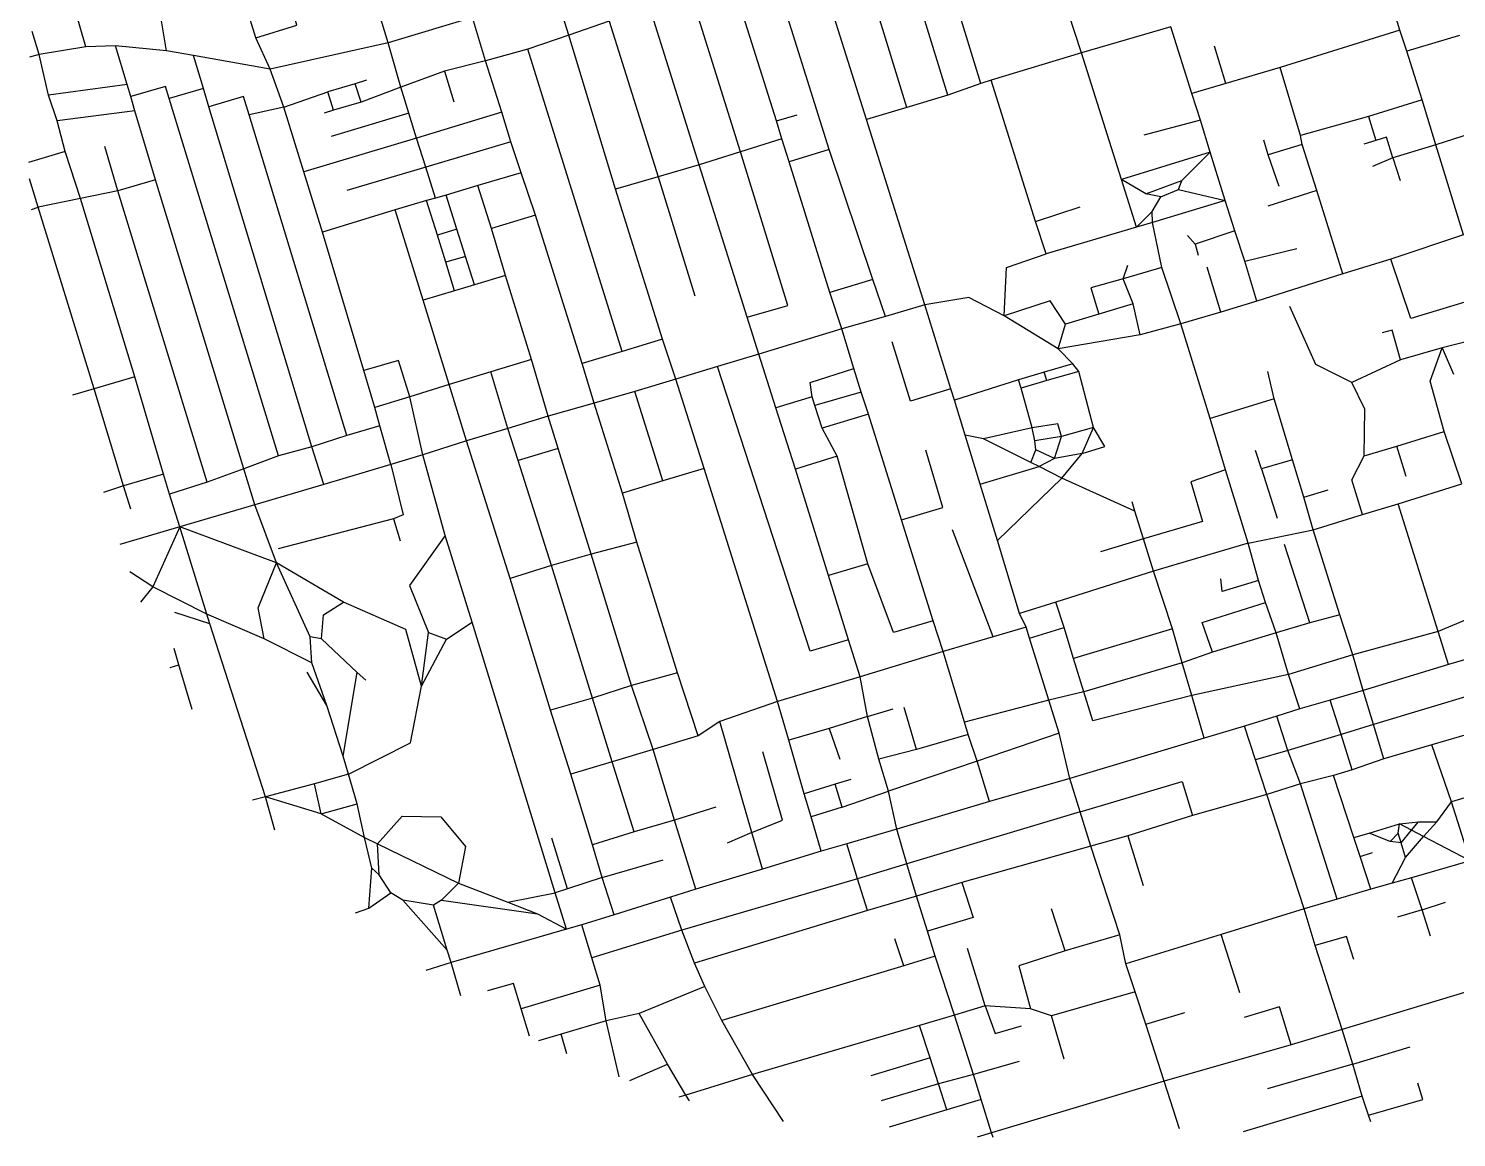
# Model space of a CAD drawing. Header units: metres. Extents: x 627474 to 630104, y 4833498 to 4836089.
# Drawn here: x 627474 to 629174, y 4833498 to 4834818 of the extents above; entities that cross this region are included whole.
import ezdxf

# ---------------------------------------------------------------- set-up
doc = ezdxf.new("R2010")
doc.units = ezdxf.units.M

msp = doc.modelspace()

# ---------------------------------------------------------------- linework, layer by layer
at = {"layer": 'ROADS'}
for points in [[(627744.7, 4834807.4), (627793.7, 4834822.4), (627695.4, 4835171.7)], [(627902.4, 4834801.4), (627793.1, 4835160.6)], [(628471.7, 4834710), (628411.5, 4834901.3)], [(628519.9, 4834724.3), (628460.5, 4834916.7)], [(628427.2, 4834674.3), (628361.2, 4834885.9)], [(628727.5, 4834789.3), (628696.9, 4834884.3)], [(629106.7, 4834816.4), (629082.9, 4834895)], [(628364.5, 4834708.6), (628313, 4834871.9)], [(628117.5, 4834810.5), (628101.5, 4834861.4)], [(628321.8, 4834671.6), (628263.8, 4834856.9)], [(628607.9, 4834753.1), (628578.1, 4834849.8)], [(627542.5, 4834796.6), (627529.1, 4834843.4)], [(627638.6, 4834791.7), (627631, 4834837.1)], [(628272.5, 4834656.3), (628214.4, 4834841.7)], [(628568.4, 4834739), (628537.9, 4834838.1)], [(627744.7, 4834807.4), (627738.2, 4834829.1)], [(628002.9, 4834831.5), (627902.4, 4834801.4)], [(628018.2, 4834780), (628002.9, 4834831.5)], [(628165.6, 4834827.2), (628117.5, 4834810.5)], [(628165.6, 4834827.2), (628223.6, 4834642)], [(628834, 4834820.4), (628727.5, 4834789.3)], [(628858.9, 4834741.1), (628834, 4834820.4)], [(629106.7, 4834816.4), (628964.1, 4834772.2)], [(629114.9, 4834791.6), (629106.7, 4834816.4)], [(627487.1, 4834787.6), (627478.6, 4834814.9)], [(627761.8, 4834769.9), (627744.7, 4834807.4)], [(627902.4, 4834801.4), (627761.8, 4834769.9)], [(627917.5, 4834748.5), (627902.4, 4834801.4)], [(628117.5, 4834810.5), (628068.7, 4834793.8)], [(628173, 4834627.2), (628117.5, 4834810.5)], [(629177.5, 4834810.2), (629114.9, 4834791.6)], [(627487.1, 4834787.6), (627475.4, 4834784.2)], [(627542.5, 4834796.6), (627487.1, 4834787.6)], [(627498.3, 4834739.1), (627487.1, 4834787.6)], [(627577.8, 4834797.8), (627542.5, 4834796.6)], [(627591.6, 4834751.6), (627577.8, 4834797.8)], [(627638.6, 4834791.7), (627577.8, 4834797.8)], [(627670.8, 4834786.3), (627638.6, 4834791.7)], [(627682.5, 4834746.9), (627670.8, 4834786.3)], [(627761.8, 4834769.9), (627670.8, 4834786.3)], [(628068.7, 4834793.8), (628018.2, 4834780)], [(628181.1, 4834434.1), (628068.7, 4834793.8)], [(628727.5, 4834789.3), (628620.2, 4834757)], [(628775.2, 4834638.8), (628727.5, 4834789.3)], [(628899.5, 4834752.8), (628885.8, 4834797.4)], [(629133, 4834733.7), (629114.9, 4834791.6)], [(627778.4, 4834724.8), (627761.8, 4834769.9)], [(627969.3, 4834767.5), (627917.5, 4834748.5)], [(628018.2, 4834780), (627969.3, 4834767.5)], [(627969.3, 4834767.5), (627980.7, 4834731.2)], [(628037.7, 4834718.8), (628018.2, 4834780)], [(628964.1, 4834772.2), (628899.5, 4834752.8)], [(628988.3, 4834691.2), (628964.1, 4834772.2)], [(627591.6, 4834751.6), (627498.3, 4834739.1)], [(627596.2, 4834737.3), (627591.6, 4834751.6)], [(627641.8, 4834735), (627637.3, 4834749.3), (627596.2, 4834737.3)], [(627863.1, 4834752.7), (627830.7, 4834743)], [(627876.7, 4834757), (627863.1, 4834752.7)], [(627870.2, 4834730.8), (627863.1, 4834752.7)], [(627917.5, 4834748.5), (627870.2, 4834730.8)], [(627927.1, 4834717.6), (627917.5, 4834748.5)], [(628607.9, 4834753.1), (628568.4, 4834739)], [(628620.2, 4834757), (628607.9, 4834753.1)], [(628673.1, 4834588.5), (628620.2, 4834757)], [(628899.5, 4834752.8), (628858.9, 4834741.1)], [(627508.3, 4834708.5), (627498.3, 4834739.1)], [(627600.9, 4834720.4), (627596.2, 4834737.3)], [(627682.5, 4834746.9), (627641.8, 4834735)], [(627771.7, 4834309.7), (627641.8, 4834735)], [(627688.8, 4834725.3), (627682.5, 4834746.9)], [(627736.8, 4834715.6), (627730.3, 4834737.3), (627688.8, 4834725.3)], [(627778.4, 4834724.8), (627830.7, 4834743)], [(627837.4, 4834721.3), (627830.7, 4834743)], [(627870.2, 4834730.8), (627837.4, 4834721.3)], [(628568.4, 4834739), (628519.9, 4834724.3)], [(628869.2, 4834709.5), (628858.9, 4834741.1)], [(629133, 4834733.7), (629069.2, 4834713.8)], [(629149.5, 4834679.9), (629133, 4834733.7)], [(627600.9, 4834720.4), (627508.3, 4834708.5)], [(627625.5, 4834638.3), (627600.9, 4834720.4)], [(627811.7, 4834320.6), (627688.8, 4834725.3)], [(627778.4, 4834724.8), (627736.8, 4834715.6)], [(627853.4, 4834334), (627736.8, 4834715.6)], [(627802.2, 4834647.8), (627778.4, 4834724.8)], [(627837.4, 4834721.3), (627826.3, 4834717.6)], [(627927.1, 4834717.6), (627834.5, 4834689.9)], [(627936, 4834687.7), (627927.1, 4834717.6)], [(628037.7, 4834718.8), (627936, 4834687.7)], [(628048.3, 4834683.5), (628037.7, 4834718.8)], [(628364.5, 4834708.6), (628389.2, 4834715.6)], [(628519.9, 4834724.3), (628471.7, 4834710)], [(629069.2, 4834713.8), (628988.3, 4834691.2)], [(629069.2, 4834713.8), (629078, 4834685)], [(627518.1, 4834672.2), (627508.3, 4834708.5)], [(628371.1, 4834687.1), (628364.5, 4834708.6)], [(628541.3, 4834489.6), (628471.7, 4834710)], [(628869.2, 4834709.5), (628801.8, 4834691.6)], [(628881, 4834671.3), (628869.2, 4834709.5)], [(629212.4, 4834700.3), (629149.5, 4834679.9)], [(627936, 4834687.7), (627802.2, 4834647.8)], [(627947.1, 4834653.5), (627936, 4834687.7)], [(628048.3, 4834683.5), (627947.1, 4834653.5)], [(628060.9, 4834646.7), (628048.3, 4834683.5)], [(628371.1, 4834687.1), (628321.8, 4834671.6)], [(628379.8, 4834659.9), (628371.1, 4834687.1)], [(628949.9, 4834668.2), (628944.8, 4834685.6)], [(628990.4, 4834680.5), (628949.9, 4834668.2)], [(628990.4, 4834680.5), (628988.3, 4834691.2)], [(629007.6, 4834625.7), (628990.4, 4834680.5)], [(629078, 4834685), (629063.9, 4834680.7)], [(629098.4, 4834664.5), (629090.7, 4834688.9), (629078, 4834685)], [(629149.5, 4834679.9), (629098.4, 4834664.5)], [(629182.5, 4834572.7), (629149.5, 4834679.9)], [(627518.1, 4834672.2), (627474.4, 4834659.1)], [(627536.3, 4834616.1), (627518.1, 4834672.2)], [(627580.8, 4834625.2), (627565, 4834678)], [(628321.8, 4834671.6), (628272.5, 4834656.3)], [(628329.8, 4834474.9), (628378, 4834488.7), (628321.8, 4834671.6)], [(628427.2, 4834674.3), (628379.8, 4834659.9)], [(628479.3, 4834519.6), (628427.2, 4834674.3)], [(628881, 4834671.3), (628775.2, 4834638.8)], [(628847.1, 4834637.3), (628881, 4834671.3)], [(628898.7, 4834613.5), (628881, 4834671.3)], [(628963.1, 4834630.3), (628949.9, 4834668.2)], [(629098.4, 4834664.5), (629074, 4834654.3)], [(629098.4, 4834664.5), (629107.1, 4834637.4)], [(627824.1, 4834576), (627802.2, 4834647.8)], [(627947.1, 4834653.5), (627853.2, 4834625.6)], [(627958.7, 4834616.6), (627947.1, 4834653.5)], [(628060.9, 4834646.7), (628009.3, 4834631.5)], [(628077.6, 4834596.1), (628060.9, 4834646.7)], [(628272.5, 4834656.3), (628223.6, 4834642)], [(628329.8, 4834474.9), (628272.5, 4834656.3)], [(628428.1, 4834504.2), (628379.8, 4834659.9)], [(627486, 4834605.6), (627475.6, 4834639.4)], [(627625.5, 4834638.3), (627580.8, 4834625.2)], [(627730.6, 4834294.1), (627625.5, 4834638.3)], [(628009.3, 4834631.5), (627971.4, 4834620.1)], [(628025.3, 4834580.5), (628009.3, 4834631.5)], [(628223.6, 4834642), (628173, 4834627.2)], [(628223.6, 4834642), (628267.6, 4834500.1)], [(628793.2, 4834582.1), (628775.2, 4834638.8)], [(628804.2, 4834621.8), (628775.2, 4834638.8)], [(628804.2, 4834621.8), (628847.1, 4834637.3)], [(628843.3, 4834626.9), (628847.1, 4834637.3)], [(627536.3, 4834616.1), (627486, 4834605.6)], [(627580.8, 4834625.2), (627536.3, 4834616.1)], [(627600.8, 4834403.8), (627536.3, 4834616.1)], [(627687.1, 4834278.2), (627580.8, 4834625.2)], [(627948.2, 4834613.5), (627910.9, 4834602.7)], [(627958.7, 4834616.6), (627948.2, 4834613.5)], [(627961.2, 4834572.3), (627948.2, 4834613.5)], [(627971.4, 4834620.1), (627958.7, 4834616.6)], [(627984.3, 4834579.4), (627971.4, 4834620.1)], [(628229, 4834448.5), (628173, 4834627.2)], [(628822, 4834617.9), (628804.2, 4834621.8)], [(628811.8, 4834600.6), (628822, 4834617.9)], [(628898.7, 4834613.5), (628812, 4834587.4)], [(628822, 4834617.9), (628843.3, 4834626.9)], [(628843.3, 4834626.9), (628898.7, 4834613.5)], [(628910.3, 4834577.4), (628898.7, 4834613.5)], [(629007.6, 4834625.7), (628949.6, 4834607)], [(629038.9, 4834526.3), (629007.6, 4834625.7)], [(627478, 4834603.1), (627486, 4834605.6)], [(627552.3, 4834389.5), (627486, 4834605.6)], [(627910.9, 4834602.7), (627824.1, 4834576)], [(627944.2, 4834495.2), (627910.9, 4834602.7)], [(628077.6, 4834596.1), (628025.3, 4834580.5)], [(628133.3, 4834419.5), (628077.6, 4834596.1)], [(628673.1, 4834588.5), (628726.1, 4834606.1)], [(628793.2, 4834582.1), (628811.8, 4834600.6)], [(628812, 4834587.4), (628811.8, 4834600.6)], [(627984.3, 4834579.4), (627961.2, 4834572.3)], [(627994.3, 4834547.2), (627984.3, 4834579.4)], [(628042.2, 4834524.3), (628025.3, 4834580.5)], [(628685.7, 4834550.1), (628673.1, 4834588.5)], [(628793.2, 4834582.1), (628685.7, 4834550.1)], [(628812, 4834587.4), (628793.2, 4834582.1)], [(628823.3, 4834533.9), (628812, 4834587.4)], [(627873.5, 4834411.5), (627824.1, 4834576)], [(627971.2, 4834540.2), (627961.2, 4834572.3)], [(628862.8, 4834561.7), (628853.8, 4834572)], [(628910.3, 4834577.4), (628862.8, 4834561.7)], [(628862.8, 4834561.7), (628866.4, 4834548.8)], [(628922.2, 4834541.3), (628910.3, 4834577.4)], [(629182.5, 4834572.7), (629095.7, 4834543.7)], [(627994.3, 4834547.2), (627971.2, 4834540.2)], [(628005.1, 4834513.4), (627994.3, 4834547.2)], [(628635.6, 4834476.2), (628638.3, 4834534.1), (628685.7, 4834550.1)], [(628922.2, 4834541.3), (628984, 4834556.4)], [(629095.7, 4834543.7), (629038.9, 4834526.3)], [(629205.1, 4834498.9), (629119.7, 4834473.4), (629095.7, 4834543.7)], [(627981.4, 4834506.3), (627971.2, 4834540.2)], [(628777.2, 4834520.6), (628782.8, 4834536.8)], [(628823.3, 4834533.9), (628777.2, 4834520.6)], [(628846.1, 4834466.7), (628823.3, 4834533.9)], [(628893.5, 4834480.9), (628877.1, 4834534.5)], [(628936.5, 4834494), (628922.2, 4834541.3)], [(628005.1, 4834513.4), (627981.4, 4834506.3)], [(628042.2, 4834524.3), (628005.1, 4834513.4)], [(628072.9, 4834424.4), (628042.2, 4834524.3)], [(628479.3, 4834519.6), (628428.1, 4834504.2)], [(628494.2, 4834475.6), (628479.3, 4834519.6)], [(628777.2, 4834520.6), (628738.6, 4834509.6), (628748.4, 4834478.4)], [(628789, 4834490.5), (628777.2, 4834520.6)], [(629038.9, 4834526.3), (628936.5, 4834494)], [(627981.4, 4834506.3), (627944.2, 4834495.2)], [(627975.1, 4834394.8), (627944.2, 4834495.2)], [(628442.4, 4834460.8), (628428.1, 4834504.2)], [(628635.6, 4834476.2), (628593.6, 4834498.4), (628541.3, 4834489.6)], [(628708.6, 4834466.4), (628690.4, 4834494.1), (628635.6, 4834476.2)], [(628936.5, 4834494), (628893.5, 4834480.9)], [(628541.3, 4834489.6), (628494.2, 4834475.6)], [(628572.2, 4834389.4), (628541.3, 4834489.6)], [(628699.9, 4834437.2), (628635.6, 4834476.2)], [(628748.4, 4834478.4), (628708.6, 4834466.4)], [(628789, 4834490.5), (628748.4, 4834478.4)], [(628797.5, 4834453.7), (628789, 4834490.5)], [(628893.5, 4834480.9), (628846.1, 4834466.7)], [(629049.6, 4834396.9), (629006.4, 4834418.3), (628975.7, 4834487.3)], [(628343.8, 4834430.8), (628329.8, 4834474.9)], [(628442.4, 4834460.8), (628343.8, 4834430.8)], [(628494.2, 4834475.6), (628442.4, 4834460.8)], [(628456.8, 4834413.5), (628442.4, 4834460.8)], [(628699.9, 4834437.2), (628708.6, 4834466.4)], [(628846.1, 4834466.7), (628797.5, 4834453.7)], [(628880.7, 4834354.2), (628846.1, 4834466.7)], [(629107.4, 4834424.2), (629097.5, 4834459.5), (629085.4, 4834456.3)], [(628229, 4834448.5), (628181.1, 4834434.1)], [(628245, 4834401), (628229, 4834448.5)], [(628572.2, 4834389.4), (628524.3, 4834374.7), (628502.4, 4834445.6)], [(628797.5, 4834453.7), (628699.9, 4834437.2)], [(629219, 4834453.8), (629156.8, 4834438.3)], [(628181.1, 4834434.1), (628133.3, 4834419.5)], [(628343.8, 4834430.8), (628294.5, 4834415.9)], [(628363.7, 4834366.8), (628343.8, 4834430.8)], [(628717.2, 4834419.2), (628699.9, 4834437.2)], [(629156.8, 4834438.3), (629107.4, 4834424.2)], [(629159.2, 4834338.6), (629142.6, 4834398.7), (629156.8, 4834438.3)], [(629156.8, 4834438.3), (629170.4, 4834407.1)], [(627928.3, 4834380.1), (627914.7, 4834423.4), (627873.5, 4834411.5)], [(627886.7, 4834367.4), (627873.5, 4834411.5)], [(628024.5, 4834409.8), (627975.1, 4834394.8)], [(628072.9, 4834424.4), (628024.5, 4834409.8)], [(628045, 4834342.3), (628024.5, 4834409.8)], [(628092.7, 4834356.9), (628072.9, 4834424.4)], [(628147.7, 4834372.5), (628133.3, 4834419.5)], [(628294.5, 4834415.9), (628245, 4834401)], [(628450.4, 4834090.6), (628404.7, 4834077.2), (628294.5, 4834415.9)], [(628407.2, 4834380), (628404.9, 4834396.9), (628456.8, 4834413.5)], [(628465.6, 4834385.5), (628456.8, 4834413.5)], [(628683.4, 4834409.4), (628652.8, 4834400.2)], [(628717.2, 4834419.2), (628683.4, 4834409.4)], [(628686.5, 4834399.3), (628683.4, 4834409.4)], [(628724.3, 4834410.1), (628686.5, 4834399.3)], [(628724.3, 4834410.1), (628717.2, 4834419.2)], [(628742, 4834343.3), (628724.3, 4834410.1)], [(628956.8, 4834377.4), (628949.6, 4834410.3)], [(629107.4, 4834424.2), (629049.6, 4834396.9)], [(627600.8, 4834403.8), (627552.3, 4834389.5)], [(627634.9, 4834287.9), (627600.8, 4834403.8)], [(627975.1, 4834394.8), (627928.3, 4834380.1)], [(627995.7, 4834327.4), (627975.1, 4834394.8)], [(628245, 4834401), (628195.9, 4834386.2)], [(628278.4, 4834294.7), (628245, 4834401)], [(628652.8, 4834400.2), (628576.4, 4834376.1)], [(628655.7, 4834390.4), (628652.8, 4834400.2)], [(628686.5, 4834399.3), (628655.7, 4834390.4)], [(629064.1, 4834309.6), (629065, 4834365.4), (629049.6, 4834396.9)], [(627552.3, 4834389.5), (627526.6, 4834381.9)], [(627587.5, 4834274), (627552.3, 4834389.5)], [(627928.3, 4834380.1), (627886.7, 4834367.4)], [(627943.6, 4834310.9), (627928.3, 4834380.1)], [(628195.9, 4834386.2), (628147.7, 4834372.5)], [(628229.4, 4834279.8), (628195.9, 4834386.2)], [(628407.2, 4834380), (628363.7, 4834366.8)], [(628410.1, 4834369.8), (628407.2, 4834380)], [(628465.6, 4834385.5), (628410.1, 4834369.8)], [(628474, 4834359.2), (628465.6, 4834385.5)], [(628576.4, 4834376.1), (628572.2, 4834389.4)], [(628589.3, 4834334.3), (628576.4, 4834376.1)], [(628668.8, 4834343), (628655.7, 4834390.4)], [(628956.8, 4834377.4), (628880.7, 4834354.2)], [(628978.8, 4834305.1), (628956.8, 4834377.4)], [(627892.3, 4834345.3), (627886.7, 4834367.4)], [(628092.7, 4834356.9), (628045, 4834342.3)], [(628147.7, 4834372.5), (628092.7, 4834356.9)], [(628104.9, 4834318.5), (628092.7, 4834356.9)], [(628181.4, 4834265.4), (628147.7, 4834372.5)], [(628387.2, 4834293.7), (628363.7, 4834366.8)], [(628419.1, 4834342.8), (628410.1, 4834369.8)], [(628474, 4834359.2), (628419.1, 4834342.8)], [(628513.5, 4834233.6), (628474, 4834359.2)], [(627892.3, 4834345.3), (627853.4, 4834334)], [(627905.6, 4834299.5), (627892.3, 4834345.3)], [(628045, 4834342.3), (627995.7, 4834327.4)], [(628057.2, 4834304.3), (628045, 4834342.3)], [(628436.8, 4834309.3), (628419.1, 4834342.8)], [(628668.8, 4834343), (628610.9, 4834329.9)], [(628703.9, 4834332.6), (628699.6, 4834347.7), (628668.8, 4834343)], [(628672.3, 4834327.6), (628668.8, 4834343)], [(628742, 4834343.3), (628703.9, 4834332.6)], [(628728.5, 4834312.5), (628742, 4834343.3)], [(628728.5, 4834312.5), (628755.4, 4834320.8), (628742, 4834343.3)], [(628899.2, 4834293.2), (628880.7, 4834354.2)], [(627853.4, 4834334), (627811.7, 4834320.6)], [(627995.7, 4834327.4), (627943.6, 4834310.9)], [(628047.5, 4834163.5), (627995.7, 4834327.4)], [(628607.1, 4834276.1), (628589.3, 4834334.3)], [(628610.9, 4834329.9), (628589.3, 4834334.3)], [(628667.5, 4834301.6), (628610.9, 4834329.9)], [(628703.9, 4834332.6), (628672.3, 4834327.6)], [(628673.3, 4834316.9), (628672.3, 4834327.6)], [(628695.7, 4834306.7), (628703.9, 4834332.6)], [(629102.9, 4834321.3), (629159.2, 4834338.6)], [(629180.2, 4834276.4), (629159.2, 4834338.6)], [(627771.7, 4834309.7), (627730.6, 4834294.1)], [(627811.7, 4834320.6), (627771.7, 4834309.7)], [(627825.7, 4834275.6), (627811.7, 4834320.6)], [(627943.6, 4834310.9), (627905.6, 4834299.5)], [(627970.3, 4834214.8), (627943.6, 4834310.9)], [(628104.9, 4834318.5), (628057.2, 4834304.3)], [(628143.9, 4834192.6), (628104.9, 4834318.5)], [(628436.8, 4834309.3), (628387.2, 4834293.7)], [(628473.5, 4834181.1), (628436.8, 4834309.3)], [(628513.5, 4834233.6), (628562.6, 4834248.3), (628542.5, 4834316.3)], [(628667.5, 4834301.6), (628673.3, 4834316.9)], [(628695.7, 4834306.7), (628673.3, 4834316.9)], [(628695.7, 4834306.7), (628677.1, 4834297)], [(628728.5, 4834312.5), (628695.7, 4834306.7)], [(628704.2, 4834283.2), (628728.5, 4834312.5)], [(628941.8, 4834294.3), (628934.7, 4834316.1)], [(629062.2, 4834240), (629049.3, 4834281.3), (629064.1, 4834309.6)], [(629064.1, 4834309.6), (629102.9, 4834321.3)], [(629114.1, 4834285.3), (629102.9, 4834321.3)], [(627730.6, 4834294.1), (627687.1, 4834278.2)], [(627743.6, 4834251.2), (627730.6, 4834294.1)], [(627905.6, 4834299.5), (627825.7, 4834275.6)], [(627905.6, 4834299.5), (627920.4, 4834239.5), (627908.8, 4834234.8)], [(628096.8, 4834179), (628057.2, 4834304.3)], [(628278.4, 4834294.7), (628229.4, 4834279.8)], [(628365.7, 4834017.3), (628278.4, 4834294.7)], [(628426.4, 4834167.2), (628387.2, 4834293.7)], [(628607.1, 4834276.1), (628677.1, 4834297)], [(628677.1, 4834297), (628667.5, 4834301.6)], [(628704.2, 4834283.2), (628677.1, 4834297)], [(628899.2, 4834293.2), (628857.7, 4834278.6), (628871.5, 4834231.5), (628801.3, 4834211)], [(628926, 4834205.7), (628899.2, 4834293.2)], [(628978.8, 4834305.1), (628941.8, 4834294.3)], [(628941.8, 4834294.3), (628960.4, 4834235.4)], [(628992.3, 4834260.6), (628978.8, 4834305.1)], [(627587.5, 4834274), (627563.7, 4834266)], [(627634.9, 4834287.9), (627587.5, 4834274)], [(627596, 4834246.4), (627587.5, 4834274)], [(627642.3, 4834264), (627634.9, 4834287.9)], [(627687.1, 4834278.2), (627642.3, 4834264)], [(627825.7, 4834275.6), (627743.6, 4834251.2)], [(628229.4, 4834279.8), (628181.4, 4834265.4)], [(628627.6, 4834209), (628607.1, 4834276.1)], [(628627.6, 4834209), (628704.2, 4834283.2)], [(628791.1, 4834243.9), (628704.2, 4834283.2)], [(629104.7, 4834252.4), (629180.2, 4834276.4)], [(627654.3, 4834225.3), (627642.3, 4834264)], [(628198.5, 4834207.1), (628181.4, 4834265.4)], [(628791.1, 4834243.9), (628787.8, 4834254.8)], [(628992.3, 4834260.6), (629021.3, 4834269.3)], [(629003.3, 4834221.7), (628992.3, 4834260.6)], [(627743.6, 4834251.2), (627654.3, 4834225.3)], [(627769.3, 4834182.4), (627743.6, 4834251.2)], [(628801.3, 4834211), (628791.1, 4834243.9)], [(629003.3, 4834221.7), (629062.2, 4834240)], [(629062.2, 4834240), (629104.7, 4834252.4)], [(629152.1, 4834100.4), (629104.7, 4834252.4)], [(627654.3, 4834225.3), (627583, 4834204.2)], [(627654.3, 4834225.3), (627622.1, 4834153.8)], [(627686.5, 4834121.3), (627654.3, 4834225.3)], [(627769.3, 4834182.4), (627654.3, 4834225.3)], [(627908.8, 4834234.8), (627771.5, 4834199)], [(627908.8, 4834234.8), (627916.8, 4834208.4)], [(628551.1, 4834113.3), (628513.5, 4834233.6)], [(628622.7, 4834094.4), (628574.3, 4834221.6)], [(628926, 4834205.7), (629003.3, 4834221.7)], [(629035.3, 4834120.4), (629003.3, 4834221.7)], [(627970.3, 4834214.8), (627927.9, 4834155.2), (627950.6, 4834099.3)], [(628002.5, 4834111.6), (627970.3, 4834214.8)], [(628198.5, 4834207.1), (628143.9, 4834192.6)], [(628246.9, 4834051.3), (628198.5, 4834207.1)], [(628654, 4834122.2), (628627.6, 4834209)], [(628801.3, 4834211), (628750.4, 4834195.3)], [(628813.5, 4834172.6), (628801.3, 4834211)], [(628926, 4834205.7), (628813.5, 4834172.6)], [(628938.5, 4834161.4), (628926, 4834205.7)], [(628999.5, 4834110.8), (628969.2, 4834204.1)], [(628143.9, 4834192.6), (628096.8, 4834179)], [(628192.2, 4834036.2), (628143.9, 4834192.6)], [(627622.1, 4834153.8), (627594.8, 4834171.5)], [(627755, 4834091.9), (627747.8, 4834128.6), (627769.3, 4834182.4)], [(627809.4, 4834094.3), (627769.3, 4834182.4)], [(627849.4, 4834135.5), (627769.3, 4834182.4)], [(628096.8, 4834179), (628047.5, 4834163.5)], [(628145.6, 4834021.2), (628096.8, 4834179)], [(628473.5, 4834181.1), (628426.4, 4834167.2)], [(628551.1, 4834113.3), (628504, 4834099.5), (628473.5, 4834181.1)], [(628813.5, 4834172.6), (628697, 4834135.7)], [(628835.8, 4834103.8), (628813.5, 4834172.6)], [(627622.1, 4834153.8), (627607.8, 4834135.4)], [(627686.5, 4834121.3), (627622.1, 4834153.8)], [(628095.7, 4834006.9), (628047.5, 4834163.5)], [(628450.4, 4834090.6), (628426.4, 4834167.2)], [(628938.5, 4834161.4), (628895.1, 4834148.3), (628893.5, 4834163.3)], [(628946.7, 4834135.1), (628938.5, 4834161.4)], [(627690.1, 4834109.8), (627648.4, 4834123.3)], [(627755, 4834091.9), (627686.5, 4834121.3)], [(627690.1, 4834109.8), (627686.5, 4834121.3)], [(627823.1, 4834091.9), (627825.4, 4834120.4), (627849.4, 4834135.5)], [(627942.2, 4834035.5), (627923.3, 4834103.1), (627849.4, 4834135.5)], [(628697, 4834135.7), (628654, 4834122.2)], [(628661.7, 4834105.7), (628654, 4834122.2)], [(628707.2, 4834105.5), (628697, 4834135.7)], [(628883.6, 4834075.8), (628871.1, 4834111.2), (628946.7, 4834135.1)], [(628959.3, 4834098.9), (628946.7, 4834135.1)], [(629035.3, 4834120.4), (628999.5, 4834110.8)], [(629050.6, 4834072.8), (629035.3, 4834120.4)], [(629227.8, 4834132.4), (629152.1, 4834100.4)], [(627756.3, 4833903.9), (627690.1, 4834109.8)], [(627971.8, 4834091.6), (628002.5, 4834111.6)], [(628101.3, 4833789.4), (628002.5, 4834111.6)], [(628562.9, 4834076.6), (628551.1, 4834113.3)], [(628661.7, 4834105.7), (628622.7, 4834094.4)], [(628665.8, 4834092.6), (628661.7, 4834105.7)], [(628665.8, 4834092.6), (628707.2, 4834105.5)], [(628718.1, 4834068.6), (628707.2, 4834105.5)], [(628835.8, 4834103.8), (628718.1, 4834068.6)], [(628847.5, 4834063.4), (628835.8, 4834103.8)], [(628999.5, 4834110.8), (628959.3, 4834098.9)], [(627811.6, 4834063.2), (627755, 4834091.9)], [(627811.6, 4834063.2), (627809.4, 4834094.3)], [(627823.1, 4834091.9), (627809.4, 4834094.3)], [(627865.4, 4834051.7), (627823.1, 4834091.9)], [(627942.2, 4834035.5), (627950.6, 4834099.3)], [(627942.2, 4834035.5), (627971.8, 4834091.6)], [(627950.6, 4834099.3), (627971.8, 4834091.6)], [(628464.1, 4834046.7), (628450.4, 4834090.6)], [(628622.7, 4834094.4), (628562.9, 4834076.6)], [(628688.8, 4834018.7), (628665.8, 4834092.6)], [(628959.3, 4834098.9), (628883.6, 4834075.8)], [(628974, 4834049.6), (628959.3, 4834098.9)], [(629152.1, 4834100.4), (629050.6, 4834072.8)], [(629164.5, 4834061.5), (629152.1, 4834100.4)], [(627653.3, 4834060.8), (627647.6, 4834080.3)], [(628562.9, 4834076.6), (628464.1, 4834046.7)], [(628588.6, 4833992.6), (628562.9, 4834076.6)], [(628730.5, 4834028.7), (628718.1, 4834068.6)], [(628883.6, 4834075.8), (628847.5, 4834063.4)], [(629050.6, 4834072.8), (628974, 4834049.6)], [(629062.8, 4834030.5), (629050.6, 4834072.8)], [(627642.9, 4834057.6), (627653.3, 4834060.8)], [(627669.3, 4834007.7), (627653.3, 4834060.8)], [(627829.4, 4834012.6), (627805.9, 4834052.3)], [(627829.4, 4834012.6), (627811.6, 4834063.2)], [(627848.7, 4833952), (627865.4, 4834051.7)], [(627865.4, 4834051.7), (627875.8, 4834042.6)], [(628246.9, 4834051.3), (628192.2, 4834036.2)], [(628271.2, 4833976.3), (628246.9, 4834051.3)], [(628847.5, 4834063.4), (628730.5, 4834028.7)], [(628859, 4834024.5), (628847.5, 4834063.4)], [(629164.5, 4834061.5), (629062.8, 4834030.5)], [(629183.7, 4834067), (629164.5, 4834061.5)], [(627855.1, 4833930.8), (627929.1, 4833968.1), (627942.2, 4834035.5)], [(628192.2, 4834036.2), (628145.6, 4834021.2)], [(628217.7, 4833960.2), (628192.2, 4834036.2)], [(628464.1, 4834046.7), (628365.7, 4834017.3)], [(628473.1, 4833999.4), (628464.1, 4834046.7)], [(628974, 4834049.6), (628859, 4834024.5)], [(628987.4, 4834008.5), (628974, 4834049.6)], [(628145.6, 4834021.2), (628095.7, 4834006.9)], [(628169.1, 4833945.4), (628145.6, 4834021.2)], [(628365.7, 4834017.3), (628297.3, 4833993.4)], [(628379.4, 4833971.2), (628365.7, 4834017.3)], [(628688.8, 4834018.7), (628588.6, 4833992.6)], [(628730.5, 4834028.7), (628688.8, 4834018.7)], [(628701.1, 4833979.5), (628688.8, 4834018.7)], [(628859, 4834024.5), (628741.3, 4833994.2), (628730.5, 4834028.7)], [(628873.5, 4833973.8), (628859, 4834024.5)], [(629023.6, 4834019), (628987.4, 4834008.5)], [(629062.8, 4834030.5), (629023.6, 4834019)], [(629036.6, 4833978), (629023.6, 4834019)], [(629075.1, 4833989.8), (629062.8, 4834030.5)], [(629196.5, 4834026.5), (629075.1, 4833989.8)], [(627848.7, 4833952), (627829.4, 4834012.6)], [(628119.9, 4833930.9), (628095.7, 4834006.9)], [(628473.1, 4833999.4), (628503.6, 4834008.5)], [(628531.1, 4833960.2), (628516.6, 4834010.2)], [(628960.1, 4833999.7), (628921.7, 4833987.8)], [(628987.4, 4834008.5), (628960.1, 4833999.7)], [(628973.2, 4833959), (628960.1, 4833999.7)], [(628297.3, 4833993.4), (628271.2, 4833976.3)], [(628335.4, 4833861.2), (628297.3, 4833993.4)], [(628427.4, 4833985.3), (628379.4, 4833971.2)], [(628473.1, 4833999.4), (628427.4, 4833985.3)], [(628427.4, 4833985.3), (628440.2, 4833948.5)], [(628486.5, 4833948.6), (628473.1, 4833999.4)], [(628592.8, 4833978.1), (628588.6, 4833992.6)], [(628921.7, 4833987.8), (628873.5, 4833973.8)], [(628934.6, 4833947.7), (628921.7, 4833987.8)], [(629075.1, 4833989.8), (629036.6, 4833978)], [(629087.5, 4833948.9), (629075.1, 4833989.8)], [(629209.9, 4833984.6), (629144.8, 4833965.6)], [(628271.2, 4833976.3), (628217.7, 4833960.2)], [(628397.7, 4833907.4), (628379.4, 4833971.2)], [(628592.8, 4833978.1), (628531.1, 4833960.2)], [(628603.4, 4833946.1), (628592.8, 4833978.1)], [(628701.1, 4833979.5), (628603.4, 4833946.1)], [(628713.7, 4833925.5), (628701.1, 4833979.5)], [(628873.5, 4833973.8), (628713.7, 4833925.5)], [(629036.6, 4833978), (628973.2, 4833959)], [(629049.9, 4833936), (629036.6, 4833978)], [(627855.1, 4833930.8), (627848.7, 4833952)], [(628217.7, 4833960.2), (628169.1, 4833945.4)], [(628243.4, 4833876.1), (628217.7, 4833960.2)], [(628335.4, 4833861.2), (628371.6, 4833876.1), (628348.2, 4833957.5)], [(628531.1, 4833960.2), (628486.5, 4833948.6)], [(628973.2, 4833959), (628934.6, 4833947.7)], [(628988.2, 4833919.2), (628973.2, 4833959)], [(629087.5, 4833948.9), (629049.9, 4833936)], [(629144.8, 4833965.6), (629087.5, 4833948.9)], [(629168.2, 4833897.7), (629144.8, 4833965.6)], [(629376.1, 4833960.1), (629168.2, 4833897.7)], [(628169.1, 4833945.4), (628119.9, 4833930.9)], [(628195.1, 4833862.1), (628169.1, 4833945.4)], [(628497.8, 4833910.6), (628486.5, 4833948.6)], [(628603.4, 4833946.1), (628497.8, 4833910.6)], [(628618, 4833898.3), (628603.4, 4833946.1)], [(628948.2, 4833906.6), (628934.6, 4833947.7)], [(629049.9, 4833936), (629027.8, 4833929.3)], [(627814.7, 4833919.3), (627756.3, 4833903.9)], [(627855.1, 4833930.8), (627814.7, 4833919.3)], [(627822.7, 4833883.7), (627814.7, 4833919.3)], [(627865.5, 4833895.5), (627855.1, 4833930.8)], [(628145.5, 4833846.8), (628119.9, 4833930.9)], [(628434.6, 4833918.8), (628397.7, 4833907.4)], [(628453, 4833924.3), (628434.6, 4833918.8)], [(628442.9, 4833891.6), (628434.6, 4833918.8)], [(628713.7, 4833925.5), (628618, 4833898.3)], [(628726.1, 4833885.8), (628713.7, 4833925.5)], [(628726.1, 4833885.8), (628847.5, 4833922.2), (628859.8, 4833881.5)], [(628988.2, 4833919.2), (628948.2, 4833906.6)], [(629027.8, 4833929.3), (628988.2, 4833919.2)], [(629031.9, 4833782), (628988.2, 4833919.2)], [(629052, 4833855.2), (629027.8, 4833929.3)], [(627756.3, 4833903.9), (627740.9, 4833899.8)], [(627767.7, 4833864.2), (627756.3, 4833903.9)], [(627822.7, 4833883.7), (627756.3, 4833903.9)], [(628405.7, 4833879.8), (628397.7, 4833907.4)], [(628442.9, 4833891.6), (628497.8, 4833910.6)], [(628507.8, 4833865.4), (628497.8, 4833910.6)], [(628618, 4833898.3), (628507.8, 4833865.4)], [(628948.2, 4833906.6), (628859.8, 4833881.5)], [(628992.6, 4833770.4), (628948.2, 4833906.6)], [(627822.7, 4833883.7), (627865.5, 4833895.5)], [(627822.7, 4833883.7), (627874.4, 4833855.2)], [(627874.4, 4833855.2), (627865.5, 4833895.5)], [(628292.4, 4833891.4), (628243.4, 4833876.1)], [(628442.9, 4833891.6), (628405.7, 4833879.8)], [(628726.1, 4833885.8), (628519.6, 4833823.9)], [(628738.7, 4833845.2), (628726.1, 4833885.8)], [(628859.8, 4833881.5), (628782.7, 4833857.5)], [(629150.8, 4833874.1), (629168.2, 4833897.7)], [(629190.2, 4833827.6), (629168.2, 4833897.7)], [(627889.6, 4833847.8), (627918.9, 4833880.6), (627965, 4833879.9), (627994.4, 4833844.5), (627986.1, 4833801)], [(628243.4, 4833876.1), (628195.1, 4833862.1)], [(628268.8, 4833793.7), (628243.4, 4833876.1)], [(628417.7, 4833839.1), (628405.7, 4833879.8)], [(628507.8, 4833865.4), (628448.5, 4833847.8)], [(628519.6, 4833823.9), (628507.8, 4833865.4)], [(629070.2, 4833860.7), (629106.3, 4833871.6)], [(629104.4, 4833860.5), (629106.3, 4833871.6)], [(629106.3, 4833871.6), (629128.6, 4833874)], [(629120.4, 4833864.2), (629106.3, 4833871.6)], [(629108, 4833849.1), (629120.4, 4833864.2)], [(629120.4, 4833864.2), (629128.6, 4833874)], [(629134.9, 4833856.4), (629120.4, 4833864.2)], [(629128.6, 4833874), (629150.8, 4833874.1)], [(629134.9, 4833856.4), (629150.8, 4833874.1)], [(627883, 4833818.8), (627874.4, 4833855.2)], [(627874.4, 4833855.2), (627889.6, 4833847.8)], [(627889.6, 4833847.8), (627986.1, 4833801)], [(627891.8, 4833810.8), (627889.6, 4833847.8)], [(628115.7, 4833794.2), (628097.4, 4833854.6)], [(628195.1, 4833862.1), (628145.5, 4833846.8)], [(628335.4, 4833861.2), (628306.1, 4833848.7)], [(628348.1, 4833817.8), (628335.4, 4833861.2)], [(628448.5, 4833847.8), (628417.7, 4833839.1)], [(628461.1, 4833806.2), (628448.5, 4833847.8)], [(628782.7, 4833857.5), (628738.7, 4833845.2)], [(628782.7, 4833857.5), (628801.2, 4833798.2)], [(629052, 4833855.2), (629070.2, 4833860.7)], [(629059.2, 4833832.8), (629052, 4833855.2)], [(629095.2, 4833850.7), (629070.2, 4833860.7)], [(629095.2, 4833850.7), (629104.4, 4833860.5)], [(629108, 4833849.1), (629095.2, 4833850.7)], [(629108, 4833849.1), (629104.4, 4833860.5)], [(629113.2, 4833831.7), (629108, 4833849.1)], [(629113.2, 4833831.7), (629134.9, 4833856.4)], [(629190.2, 4833827.6), (629134.9, 4833856.4)], [(628157.3, 4833807.9), (628145.5, 4833846.8)], [(628417.7, 4833839.1), (628348.1, 4833817.8)], [(628738.7, 4833845.2), (628585.4, 4833801.7)], [(628773.2, 4833739.4), (628738.7, 4833845.2)], [(629059.2, 4833832.8), (629073.9, 4833837.5)], [(629071.9, 4833793.7), (629059.2, 4833832.8)], [(629097.3, 4833800.9), (629113.2, 4833831.7)], [(627879.4, 4833771.2), (627883, 4833818.8)], [(627891.8, 4833810.8), (627883, 4833818.8)], [(628157.3, 4833807.9), (628229.9, 4833828.9)], [(628348.1, 4833817.8), (628268.8, 4833793.7)], [(628519.6, 4833823.9), (628461.1, 4833806.2)], [(628531.2, 4833785.6), (628519.6, 4833823.9)], [(629190.2, 4833827.6), (629120.5, 4833807.3)], [(627905.5, 4833789.6), (627891.8, 4833810.8)], [(627986.1, 4833801), (627965.9, 4833780.9)], [(627986.1, 4833801), (628045, 4833778.5)], [(628157.3, 4833807.9), (628115.7, 4833794.2)], [(628171.6, 4833763.4), (628157.3, 4833807.9)], [(628461.1, 4833806.2), (628252, 4833745.2)], [(628473.1, 4833768.3), (628461.1, 4833806.2)], [(628585.4, 4833801.7), (628531.2, 4833785.6)], [(628585.4, 4833801.7), (628598.6, 4833760.2), (628544.3, 4833743.7)], [(629097.3, 4833800.9), (629071.9, 4833793.7)], [(629120.5, 4833807.3), (629097.3, 4833800.9)], [(629133, 4833769.4), (629120.5, 4833807.3)], [(627879.4, 4833771.2), (627905.5, 4833789.6)], [(627919.8, 4833780.7), (627905.5, 4833789.6)], [(627919.8, 4833780.7), (627972.8, 4833721.4)], [(627956.4, 4833774.9), (627919.8, 4833780.7)], [(627965.9, 4833780.9), (627956.4, 4833774.9)], [(627965.9, 4833780.9), (628080.2, 4833764.3)], [(628045, 4833778.5), (628101.3, 4833789.4)], [(628115.7, 4833794.2), (628101.3, 4833789.4)], [(628114.8, 4833746.1), (628101.3, 4833789.4)], [(628238.3, 4833784.4), (628171.6, 4833763.4)], [(628268.8, 4833793.7), (628238.3, 4833784.4)], [(628252, 4833745.2), (628238.3, 4833784.4)], [(628531.2, 4833785.6), (628473.1, 4833768.3)], [(628544.3, 4833743.7), (628531.2, 4833785.6)], [(629031.9, 4833782), (628992.6, 4833770.4)], [(629071.9, 4833793.7), (629031.9, 4833782)], [(627863.4, 4833765.5), (627879.4, 4833771.2)], [(627972.8, 4833721.4), (627956.4, 4833774.9)], [(628045, 4833778.5), (628080.2, 4833764.3)], [(628080.2, 4833764.3), (628114.8, 4833746.1)], [(628171.6, 4833763.4), (628133, 4833751.4)], [(628473.1, 4833768.3), (628266.9, 4833705.9)], [(628708.1, 4833720.4), (628692.1, 4833770.6)], [(628992.6, 4833770.4), (628893.9, 4833739.9)], [(629005.8, 4833726.9), (628992.6, 4833770.4)], [(629133, 4833769.4), (629103.8, 4833760.6)], [(629133, 4833769.4), (629160.8, 4833778.3)], [(629143, 4833737.8), (629133, 4833769.4)], [(628114.8, 4833746.1), (627977.5, 4833706.4)], [(628133, 4833751.4), (628114.8, 4833746.1)], [(628144.7, 4833712.2), (628133, 4833751.4)], [(628252, 4833745.2), (628144.7, 4833712.2)], [(628266.9, 4833705.9), (628252, 4833745.2)], [(628516, 4833702.7), (628505.6, 4833734.8)], [(628553.4, 4833714), (628544.3, 4833743.7)], [(628773.2, 4833739.4), (628708.1, 4833720.4)], [(628780.6, 4833705), (628773.2, 4833739.4)], [(628893.9, 4833739.9), (628780.6, 4833705)], [(628916, 4833670.4), (628893.9, 4833739.9)], [(629051.9, 4833710), (629043, 4833737.7), (629005.8, 4833726.9)], [(627977.5, 4833706.4), (627972.8, 4833721.4)], [(628154.6, 4833679.6), (628144.7, 4833712.2)], [(628553.4, 4833714), (628516, 4833702.7)], [(628576.5, 4833643.8), (628553.4, 4833714)], [(628613, 4833654.9), (628592, 4833723.1)], [(628708.1, 4833720.4), (628653.1, 4833702.4), (628666.8, 4833651.5)], [(629038, 4833626.8), (629005.8, 4833726.9)], [(627977.5, 4833706.4), (627947.1, 4833697)], [(627988.8, 4833666.7), (627977.5, 4833706.4)], [(628279.4, 4833678), (628266.9, 4833705.9)], [(628516, 4833702.7), (628299.6, 4833637.4)], [(628791.5, 4833671.7), (628780.6, 4833705)], [(628060.9, 4833651.5), (628051.4, 4833681.4), (628020.6, 4833672.8)], [(628154.6, 4833679.6), (628060.9, 4833651.5)], [(628161.7, 4833637.3), (628154.6, 4833679.6)], [(628279.4, 4833678), (628201.2, 4833646)], [(628299.6, 4833637.4), (628279.4, 4833678)], [(629234.9, 4833686.3), (629038, 4833626.8)], [(628791.5, 4833671.7), (628691.9, 4833642.9)], [(628804.4, 4833633.3), (628791.5, 4833671.7)], [(628070.6, 4833618.7), (628060.9, 4833651.5)], [(628201.2, 4833646), (628161.7, 4833637.3)], [(628234.7, 4833585.7), (628201.2, 4833646)], [(628576.5, 4833643.8), (628534.8, 4833631.6)], [(628613, 4833654.9), (628576.5, 4833643.8)], [(628599, 4833573.4), (628576.5, 4833643.8)], [(628613, 4833654.9), (628625.1, 4833622.1), (628656.4, 4833631.3)], [(628666.8, 4833651.5), (628613, 4833654.9)], [(628691.9, 4833642.9), (628666.8, 4833651.5)], [(628707.1, 4833591.6), (628691.9, 4833642.9)], [(628804.4, 4833633.3), (628850.8, 4833647.2)], [(628977.2, 4833608.7), (628963.3, 4833653.6), (628921.4, 4833640.9)], [(628161.7, 4833637.3), (628108.2, 4833621.3)], [(628177.2, 4833570.5), (628161.7, 4833637.3)], [(628336.2, 4833573.4), (628299.6, 4833637.4)], [(628534.8, 4833631.6), (628336.2, 4833573.4)], [(628547.6, 4833593.2), (628534.8, 4833631.6)], [(628825.9, 4833565.3), (628804.4, 4833633.3)], [(629038, 4833626.8), (628977.2, 4833608.7)], [(629050.6, 4833585.4), (629038, 4833626.8)], [(628108.2, 4833621.3), (628081.2, 4833613.2)], [(628115.1, 4833597.7), (628108.2, 4833621.3)], [(628547.6, 4833593.2), (628477.1, 4833571.6)], [(628557.3, 4833562.1), (628547.6, 4833593.2)], [(628977.2, 4833608.7), (628825.9, 4833565.3)], [(629050.6, 4833585.4), (629118.9, 4833606.1)], [(628190.1, 4833566.1), (628234.7, 4833585.7)], [(628256.8, 4833548.6), (628234.7, 4833585.7)], [(628653.3, 4833588.7), (628599, 4833573.4)], [(629050.6, 4833585.4), (628949.1, 4833556)], [(629061.8, 4833547.6), (629050.6, 4833585.4)], [(628336.2, 4833573.4), (628256.8, 4833548.6)], [(628372.9, 4833517.2), (628336.2, 4833573.4)], [(628557.3, 4833562.1), (628489.1, 4833542)], [(628599, 4833573.4), (628557.3, 4833562.1)], [(628567.5, 4833531.1), (628557.3, 4833562.1)], [(628608.3, 4833543.3), (628599, 4833573.4)], [(628825.9, 4833565.3), (628620.7, 4833503.7)], [(628844.5, 4833508.5), (628825.9, 4833565.3)], [(629069.4, 4833524.9), (629134, 4833543.5), (629128.1, 4833563)], [(628256.8, 4833548.6), (628248.4, 4833546.1)], [(628260.9, 4833541.9), (628256.8, 4833548.6)], [(628608.3, 4833543.3), (628567.5, 4833531.1)], [(628620.7, 4833503.7), (628608.3, 4833543.3)], [(629061.8, 4833547.6), (628920, 4833504.8)], [(629069.4, 4833524.9), (629061.8, 4833547.6)], [(628567.5, 4833531.1), (628498.9, 4833510.6)], [(629072, 4833517), (629069.4, 4833524.9)], [(628620.7, 4833503.7), (628603.6, 4833498.6)], [(628622.4, 4833498.3), (628620.7, 4833503.7)]]:
    msp.add_lwpolyline(points, dxfattribs=at)

doc.saveas('drawing.dxf')
